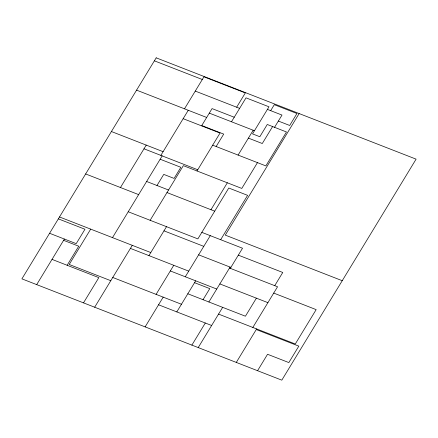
<?xml version="1.0" encoding="UTF-8"?>
<svg xmlns="http://www.w3.org/2000/svg" width="438" height="438" viewBox="0 0 438 438"><rect width="100%" height="100%" fill="white"/><g stroke="black" fill="none" stroke-linecap="round" stroke-linejoin="round"><path stroke-width="0.66" d="M36.693 284.618L64.386 239.049M67.14 265.275L78.72 246.205L63.609 240.32M90.693 229.123L69.204 264.486L110.787 280.698M120.461 187.524L146.237 145.104M184.497 108.816L203.944 76.809L245.329 92.938L236.651 107.217M160.861 155.381L188.263 110.288M112.495 237.626L162.18 155.895M83.499 302.861L98.835 277.626L52.029 259.384M156.985 185.504L163.746 174.384L174.094 178.419L180.85 167.3L160.149 159.229M94.674 307.219L132.276 245.335M150.135 220.298L183.341 165.646L241.792 188.428L257.467 162.629M197.007 170.968L220.04 133.059L183.161 118.687M148.931 255.617L166.511 226.681M216.153 146.527L223.703 134.099L201.759 125.547L212.063 108.597L234.242 117.242M231.488 121.769L246.019 97.849L268.987 106.801L252.529 133.886L259.822 136.727L267.262 124.48L286.474 131.969L265.855 165.898L212.682 145.175M238.097 155.079L253.197 130.228M156.092 294.369L173.76 265.297M270.673 110.661L274.303 104.687L296.948 113.513L289.688 125.465L278.365 121.052M210.974 209.714L227.333 182.788M145.126 326.885L163.199 297.139M272.595 126.56L262.285 143.522L248.401 138.112M274.555 127.321L281.995 115.074L267.415 109.391M185.29 276.778L210.278 235.66M176.804 311.9L195.682 280.829M220.659 239.706L247.607 195.353L228.778 188.017L197.861 238.896L128.219 211.751M299.143 113.557L225.28 235.118L342.237 280.703M203.04 299.701L209.775 288.615L194.554 282.68M208.882 301.979L230.081 267.087M230.306 268.346L242.526 248.231L201.825 232.364M191.882 345.106L205.307 323.014M198.217 347.575L222.657 307.35M256.394 298.163L245.422 316.22L187.82 293.772M274.741 285.664L282.762 272.469L238.321 255.151M252.83 327.454L277.555 286.764L229.507 268.034M236.29 362.418L256.63 328.938M257.566 370.712L267.552 354.276L288.834 362.571L298.82 346.135L256.263 329.546M154.379 60.827L202.307 79.508M195.271 91.088L239.63 108.372M209.309 113.124L254.456 130.721M136.568 90.135L206.676 117.461M111.416 131.531L163.111 151.679M143.987 148.805L197.746 169.758M146.637 181.474L168.537 190.01M166.982 192.567L214.708 211.171M85.64 173.952L138.649 194.614M163.982 230.842L203.779 246.353M198.628 254.828L230.881 267.399M273.712 293.082L316.165 309.628L295.278 344L218.562 314.095M59.502 216.969L150.792 252.551M58.347 218.869L84.967 229.244L76.212 243.654L49.593 233.279M130.415 248.401L188.729 271.127M219.854 283.923L267.903 302.653M170.327 270.947L216.744 289.036M112.747 277.473L181.452 304.251M158.551 304.788L211.642 325.483M156.191 57.838L21.9 278.853L281.809 380.162L416.1 159.147L156.191 57.838"/></g></svg>
